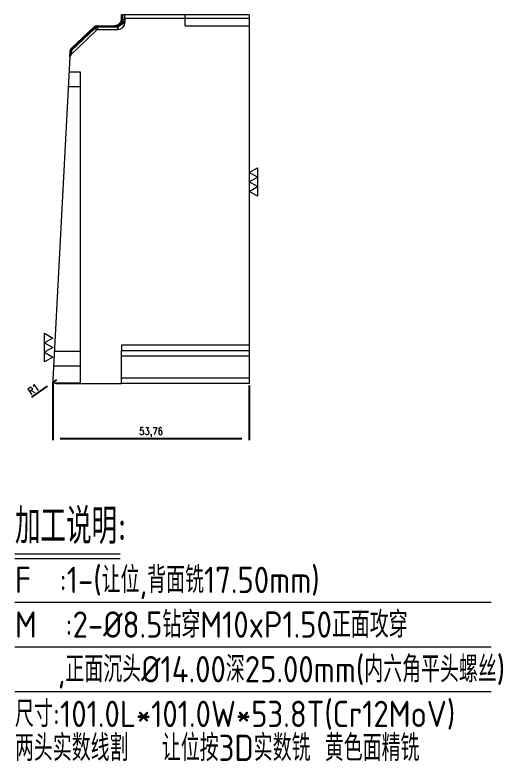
# Model space of a CAD drawing. Header units: millimetres. Extents: x 124212 to 124635, y 643 to 923.
# Drawn here: x 124501.8 to 124635.4, y 693.1 to 897.5 of the extents above; entities that cross this region are included whole.
import ezdxf

# ---------------------------------------------------------------- set-up
doc = ezdxf.new("R2010")
doc.units = ezdxf.units.MM
doc.linetypes.add('DASHED', pattern=[0])
for name, color, linetype in [('DIE_P', 2, 'Continuous'), ('DIM', 4, 'Continuous'), ('PRESS', 3, 'Continuous'), ('TEXT', 4, 'Continuous')]:
    doc.layers.add(name, color=color, linetype=linetype)
doc.styles.add('gbenor', font='gbenor.shx', dxfattribs={"bigfont": 'gbcbig.shx'})
doc.styles.get("Standard").update_dxf_attribs({"font": 'txt.shx', "width": 0.85, "bigfont": 'ctxt.shx'})
doc.dimstyles.new('T-2-WX', dxfattribs={"dimtxt": 2, "dimasz": 2, "dimexe": 0.5, "dimexo": 0.5, "dimgap": 0.5, "dimtad": 1, "dimtxsty": 'Standard', "dimblk": 'OPEN30', "dimcen": 0, "dimazin": 3, "dimtfac": 1, "dimtmove": 0, "dimatfit": 3, "dimldrblk": 'OPEN30', "dimlwd": -1, "dimlwe": -1})

# ---------------------------------------------------------------- blocks, each defined once
blk = doc.blocks.new('*u7580')
at = {"layer": 'DIE_P', "color": 2, "linetype": 'Continuous', "lineweight": 13}
for p, q in [((4.31, 59.79), (4.02, 59.79)), ((4.02, 58.79), (4.02, 59.79)), ((5.02, 59.79), (4.31, 59.79)), ((5.02, 58.79), (5.02, 59.79)), ((5.02, 58.79), (5.02, 57.79)), ((-2.74, 55.57), (-9.85, 48.82)), ((-9.76, 50.56), (-3.43, 56.57)), ((-2.88, 56.79), (2.02, 56.79)), ((-2.19, 55.79), (3.02, 55.79)), ((2.03, 56.79), (2.03, 56.79)), ((-10.1, 48.28), (-10.02, 49.73)), ((-10.02, 49.73), (-10.01, 50.02)), ((-10.1, 48.28), (-14.74, -40.16))]:
    blk.add_line(p, q, dxfattribs=at)
at = {"layer": 'DIE_P', "color": 155, "linetype": 'DASHED', "lineweight": 13}
for p, q in [((4.31, 59.79), (4.31, 57.79)), ((4.31, 58.52), (4.31, 59.79)), ((4.31, 59.79), (4.31, 58.52)), ((5.02, 57.79), (4.33, 57.79)), ((39.02, 58.79), (5.02, 58.79)), ((-3.13, 56.18), (-9.58, 50.06)), ((-9.56, 50.35), (-3.23, 56.36)), ((-3.43, 56.57), (-3.23, 56.36)), ((-2.88, 56.5), (-2.88, 56.79)), ((3.02, 56.5), (-2.88, 56.5)), ((-2.74, 55.57), (-2.74, 55.57)), ((3.02, 56.48), (3.02, 55.79)), ((-9.85, 48.82), (-9.58, 50.06)), ((-9.76, 50.56), (-9.56, 50.35)), ((-9.58, 50.06), (-9.56, 50.35)), ((-7.18, 44.11), (-10.32, 44.11)), ((-7.18, 40.11), (-10.53, 40.11)), ((-7.18, 40.11), (-10.53, 40.11)), ((-7.18, -32.46), (-14.33, -32.46)), ((-7.18, -32.46), (-14.33, -32.46)), ((39.02, -30.71), (4.02, -30.71)), ((39.02, -33.71), (4.02, -33.71)), ((39.02, -39.71), (4.02, -39.71)), ((-7.18, -41.08), (-14.23, -41.08)), ((-7.18, -41.08), (-14.23, -41.08))]:
    blk.add_line(p, q, dxfattribs=at)
at = {"layer": 'DIE_P', "color": 155, "linetype": 'Continuous', "lineweight": 13}
for p, q in [((4.31, 57.79), (4.31, 59.79)), ((5.02, 57.79), (4.33, 57.79)), ((39.02, 58.79), (5.02, 58.79)), ((-9.58, 50.06), (-3.13, 56.18)), ((-3.23, 56.36), (-9.56, 50.35)), ((-3.23, 56.36), (-3.43, 56.57)), ((-2.88, 56.79), (-2.88, 56.5)), ((-2.88, 56.5), (3.02, 56.5)), ((-2.74, 55.57), (-2.74, 55.57)), ((3.02, 55.79), (3.02, 56.48)), ((-9.58, 50.06), (-9.85, 48.82)), ((-9.76, 50.56), (-9.56, 50.35)), ((-9.56, 50.35), (-9.58, 50.06)), ((39.02, -30.71), (4.02, -30.71)), ((39.02, -33.71), (4.02, -33.71)), ((39.02, -39.71), (4.02, -39.71))]:
    blk.add_line(p, q, dxfattribs=at)
at = {"layer": 'DIE_P', "color": 11, "linetype": 'Continuous', "lineweight": 13}
for p, q in [((39.02, 59.79), (5.02, 59.79)), ((39.02, 59.79), (39.02, 58.79)), ((39.02, 58.79), (39.02, -30.71)), ((4.02, -30.71), (4.02, -32.21)), ((39.02, -32.21), (4.02, -32.21)), ((4.02, -33.71), (4.02, -32.21)), ((39.02, -30.71), (39.02, -32.21)), ((39.02, -32.21), (39.02, -33.71)), ((4.02, -39.71), (4.02, -33.71)), ((39.02, -33.71), (39.02, -39.71)), ((4.02, -41.21), (4.02, -39.71)), ((39.02, -39.71), (39.02, -41.21)), ((-13.74, -41.21), (4.02, -41.21)), ((39.02, -41.21), (4.02, -41.21))]:
    blk.add_line(p, q, dxfattribs=at)
at = {"layer": 'DIE_P', "color": 11, "linetype": 'DASHED', "lineweight": 13}
for q in [(21.52, 59.79), (39.02, 56.79)]:
    blk.add_line((21.52, 56.79), q, dxfattribs=at)
at = {"layer": 'DIE_P', "color": 2, "linetype": 'DASHED', "lineweight": 13}
for p, q in [((-2.19, 55.79), (-2.19, 55.79)), ((2.92, 56.54), (2.92, 56.54)), ((3.03, 56.79), (3.02, 56.79))]:
    blk.add_line(p, q, dxfattribs=at)
at = {"layer": 'DIE_P', "color": 31, "linetype": 'DASHED', "lineweight": 13}
for p, q in [((-7.18, 44.11), (-10.32, 44.11)), ((-10.32, 44.11), (-10.32, 44.11)), ((-7.18, 40.11), (-7.18, 44.11)), ((-7.18, -32.46), (-7.18, 40.11)), ((-7.18, -36.46), (-7.18, -32.46)), ((-14.54, -36.46), (-14.54, -36.46)), ((-7.18, -36.46), (-14.54, -36.46)), ((-7.18, -41.08), (-7.18, -36.46)), ((-7.18, -41.21), (-7.18, -41.08))]:
    blk.add_line(p, q, dxfattribs=at)
at = {"layer": 'DIE_P', "color": 2, "linetype": 'DASHED', "lineweight": 13}
blk.add_arc((3.02, 58.79), 2, 270, 360, dxfattribs=at)
at = {"layer": 'DIE_P', "color": 2, "linetype": 'Continuous', "lineweight": 13}
for centre, radius, start, end in [((3.02, 57.79), 2, 270, 0), ((-2.88, 55.99), 0.8, 90, 133.5), ((-2.19, 54.99), 0.8, 90, 133.5), ((-9.21, 49.98), 0.8, 133.5, 177), ((-9.3, 48.24), 0.8, 133.5, 177)]:
    blk.add_arc(centre, radius, start, end, dxfattribs=at)
at = {"layer": 'DIE_P', "color": 11, "linetype": 'Continuous', "lineweight": 13}
blk.add_arc((-13.74, -40.21), 1, 177, 270, dxfattribs=at)
at = {"layer": 'DIE_P', "color": 155, "linetype": 'DASHED', "lineweight": 13}
for centre, major_axis, ratio, start_param, end_param in [((3.02, 57.79), (1.41, 1.41), 0.528042, 4.240414, 5.184364), ((3.02, 58.79), (2, 0), 0.173648, 5.410611, 6.283185), ((3.02, 58.79), (2, 0), 0.173648, 5.410611, 6.283185), ((-2.88, 55.99), (-0.743, -0.297), 0.614755, 4.471719, 4.952748), ((2.38, 58.16), (-5.63, -1.73), 0.39068, 0.032053, 0.121519), ((-2.78, 55.8), (-0.66, -0.452), 0.638034, 4.300097, 4.813895), ((2.73, 57.79), (-5.67, -1.14), 0.290362, 0.093225, 0.182693), ((-2.19, 54.99), (0, -0.8), 0.996138, 3.141593, 3.902743), ((-9.23, 49.69), (-0.799, 0.042), 0.500161, 5.197449, 6.283185), ((-9.21, 49.98), (-0.799, 0.042), 0.500161, 5.197449, 6.283185)]:
    blk.add_ellipse(centre, major_axis=major_axis, ratio=ratio, start_param=start_param, end_param=end_param, dxfattribs=at)
at = {"layer": 'DIE_P', "color": 155, "linetype": 'Continuous', "lineweight": 13}
for centre, major_axis, ratio, start_param, end_param in [((3.02, 57.79), (-1.41, -1.41), 0.528042, 1.098822, 2.042771), ((-2.88, 55.99), (0.743, 0.297), 0.614755, 1.330126, 1.811156), ((2.38, 58.16), (-5.63, -1.73), 0.390684, 0.032054, 0.121521), ((-2.78, 55.8), (0.66, 0.452), 0.638034, 1.158504, 1.672302), ((2.73, 57.79), (-5.67, -1.14), 0.290358, 0.093224, 0.18269), ((-2.19, 54.99), (0, 0.8), 0.996138, 0, 0.76115), ((-9.23, 49.69), (0.799, -0.042), 0.500161, 2.055857, 3.141593), ((-9.21, 49.98), (0.799, -0.042), 0.500161, 2.055857, 3.141593)]:
    blk.add_ellipse(centre, major_axis=major_axis, ratio=ratio, start_param=start_param, end_param=end_param, dxfattribs=at)
at = {"layer": 'DIE_P', "color": 2, "linetype": 'Continuous', "lineweight": 13}
for points, knots in [([(4.02, 58.79), (4.02, 58.72), (4.02, 58.66), (4.01, 58.53), (4, 58.47), (3.97, 58.35), (3.96, 58.29), (3.92, 58.17), (3.9, 58.11), (3.86, 57.99), (3.83, 57.93), (3.77, 57.82), (3.74, 57.76), (3.66, 57.64), (3.62, 57.59), (3.54, 57.48), (3.49, 57.42), (3.39, 57.32), (3.33, 57.27), (3.22, 57.19), (3.17, 57.15), (3.05, 57.07), (2.99, 57.04), (2.88, 56.98), (2.82, 56.95), (2.7, 56.91), (2.64, 56.89), (2.52, 56.85), (2.46, 56.84), (2.34, 56.81), (2.28, 56.8), (2.15, 56.79), (2.09, 56.79), (2.02, 56.79)], [0, 0, 0, 0, 0.0625, 0.0625, 0.125, 0.125, 0.1875, 0.1875, 0.25, 0.25, 0.3125, 0.3125, 0.375, 0.375, 0.4375, 0.4375, 0.5, 0.5, 0.5625, 0.5625, 0.625, 0.625, 0.6875, 0.6875, 0.75, 0.75, 0.8125, 0.8125, 0.875, 0.875, 0.9375, 0.9375, 1, 1, 1, 1]), ([(4.28, 57.88), (4.28, 57.88), (4.27, 57.87), (4.26, 57.86), (4.25, 57.83), (4.21, 57.77), (4.17, 57.69), (4.1, 57.6), (4.03, 57.49), (3.94, 57.38), (3.85, 57.28), (3.77, 57.19), (3.71, 57.13), (3.67, 57.08), (3.63, 57.05), (3.6, 57.02), (3.57, 56.99), (3.53, 56.96), (3.5, 56.93), (3.46, 56.9), (3.43, 56.87), (3.39, 56.84), (3.36, 56.81), (3.32, 56.79), (3.29, 56.76), (3.25, 56.73), (3.22, 56.71), (3.18, 56.68), (3.14, 56.66), (3.11, 56.64), (3.07, 56.61), (3.04, 56.59), (3, 56.57), (2.96, 56.55), (2.94, 56.54), (2.93, 56.53)], [0, 0, 0, 0, 0.003927, 0.011725, 0.027285, 0.058287, 0.119973, 0.168145, 0.243299, 0.320595, 0.388836, 0.44802, 0.498145, 0.520957, 0.543768, 0.566579, 0.58939, 0.612201, 0.635013, 0.657824, 0.680635, 0.703446, 0.726258, 0.749069, 0.771881, 0.794692, 0.817504, 0.840316, 0.863127, 0.885939, 0.908751, 0.931563, 0.954375, 0.977188, 1, 1, 1, 1]), ([(4.02, 58.79), (4.02, 58.79), (4.02, 58.79), (4.02, 58.79), (4.02, 58.79), (4.02, 58.79), (4.02, 58.78), (4.02, 58.78), (4.02, 58.78), (4.02, 58.78), (4.03, 58.78), (4.03, 58.78), (4.03, 58.77), (4.03, 58.77), (4.03, 58.77), (4.03, 58.77), (4.03, 58.76), (4.03, 58.76), (4.03, 58.75), (4.03, 58.75), (4.03, 58.75), (4.03, 58.74), (4.04, 58.74), (4.04, 58.73), (4.04, 58.73), (4.04, 58.72), (4.04, 58.72), (4.04, 58.71), (4.04, 58.71), (4.05, 58.7), (4.05, 58.69), (4.05, 58.69), (4.05, 58.68), (4.05, 58.67), (4.06, 58.67), (4.06, 58.66), (4.06, 58.65), (4.06, 58.64), (4.07, 58.63), (4.07, 58.62), (4.07, 58.61), (4.08, 58.6), (4.08, 58.59), (4.09, 58.57), (4.09, 58.55), (4.1, 58.53), (4.1, 58.5), (4.11, 58.48), (4.11, 58.46), (4.12, 58.44), (4.12, 58.43), (4.13, 58.41), (4.13, 58.4), (4.14, 58.38), (4.14, 58.37), (4.14, 58.36), (4.15, 58.36), (4.15, 58.35), (4.15, 58.34), (4.16, 58.33), (4.16, 58.31), (4.17, 58.29), (4.17, 58.28), (4.18, 58.26), (4.18, 58.24), (4.19, 58.22), (4.2, 58.2), (4.2, 58.18), (4.21, 58.16), (4.21, 58.14), (4.22, 58.12), (4.22, 58.1), (4.23, 58.08), (4.23, 58.06), (4.24, 58.04), (4.24, 58.02), (4.25, 58), (4.25, 57.99), (4.25, 57.97), (4.26, 57.96), (4.26, 57.94), (4.27, 57.93), (4.27, 57.92), (4.27, 57.91), (4.28, 57.89), (4.28, 57.89), (4.28, 57.89)], [0, 0, 0, 0, 0.005377, 0.010803, 0.016286, 0.021831, 0.027444, 0.033133, 0.038902, 0.044756, 0.050703, 0.056745, 0.062888, 0.069137, 0.075496, 0.081969, 0.08856, 0.095273, 0.102111, 0.109077, 0.116175, 0.123407, 0.130777, 0.138287, 0.145939, 0.153736, 0.161681, 0.169774, 0.178019, 0.186416, 0.194969, 0.203678, 0.212545, 0.221572, 0.23076, 0.240111, 0.249625, 0.259305, 0.26915, 0.279163, 0.292279, 0.307021, 0.323417, 0.341487, 0.361245, 0.382702, 0.405868, 0.430749, 0.450059, 0.468033, 0.48467, 0.49997, 0.513933, 0.52656, 0.537852, 0.547808, 0.556429, 0.563718, 0.569676, 0.585474, 0.601627, 0.618147, 0.635045, 0.652333, 0.670021, 0.688117, 0.706632, 0.725573, 0.744947, 0.764763, 0.785026, 0.805743, 0.824452, 0.842414, 0.85963, 0.876101, 0.891827, 0.906809, 0.921047, 0.934542, 0.947297, 0.959311, 0.970586, 0.981124, 0.990928, 1, 1, 1, 1]), ([(4.27, 57.88), (4.27, 57.87), (4.27, 57.87), (4.27, 57.85), (4.27, 57.85), (4.27, 57.83), (4.27, 57.82), (4.28, 57.81), (4.28, 57.8), (4.28, 57.79), (4.28, 57.78), (4.29, 57.78), (4.29, 57.77), (4.29, 57.77), (4.3, 57.77), (4.3, 57.76), (4.3, 57.76), (4.31, 57.76), (4.31, 57.77), (4.32, 57.77), (4.32, 57.78), (4.32, 57.78), (4.32, 57.79), (4.32, 57.79)], [0, 0, 0, 0, 0.125, 0.125, 0.25, 0.25, 0.375, 0.375, 0.5, 0.5, 0.625, 0.625, 0.6875, 0.6875, 0.75, 0.75, 0.8125, 0.8125, 0.875, 0.875, 0.9375, 0.9375, 1, 1, 1, 1]), ([(2.92, 56.53), (2.91, 56.53), (2.89, 56.54), (2.86, 56.55), (2.83, 56.55), (2.81, 56.56), (2.78, 56.57), (2.75, 56.58), (2.73, 56.58), (2.7, 56.59), (2.67, 56.6), (2.65, 56.6), (2.63, 56.61), (2.61, 56.62), (2.58, 56.62), (2.56, 56.63), (2.54, 56.64), (2.52, 56.64), (2.5, 56.65), (2.49, 56.65), (2.46, 56.66), (2.43, 56.67), (2.4, 56.68), (2.37, 56.69), (2.34, 56.7), (2.32, 56.71), (2.29, 56.71), (2.27, 56.72), (2.25, 56.72), (2.24, 56.73), (2.22, 56.73), (2.21, 56.73), (2.2, 56.74), (2.19, 56.74), (2.18, 56.74), (2.18, 56.74), (2.17, 56.75), (2.16, 56.75), (2.15, 56.75), (2.14, 56.75), (2.13, 56.75), (2.13, 56.76), (2.12, 56.76), (2.11, 56.76), (2.11, 56.76), (2.1, 56.76), (2.09, 56.77), (2.09, 56.77), (2.08, 56.77), (2.08, 56.77), (2.07, 56.77), (2.07, 56.77), (2.06, 56.78), (2.06, 56.78), (2.05, 56.78), (2.05, 56.78), (2.05, 56.78), (2.04, 56.78), (2.04, 56.78), (2.04, 56.78), (2.03, 56.78), (2.03, 56.78), (2.03, 56.79), (2.03, 56.79), (2.03, 56.79), (2.03, 56.79), (2.02, 56.79), (2.02, 56.79), (2.02, 56.79), (2.02, 56.79), (2.02, 56.79)], [0, 0, 0, 0, 0.027854, 0.05511, 0.081769, 0.107832, 0.133303, 0.158182, 0.182472, 0.206175, 0.229295, 0.251833, 0.273792, 0.295177, 0.315989, 0.336234, 0.355915, 0.375036, 0.393603, 0.411621, 0.429095, 0.464024, 0.49676, 0.527303, 0.555654, 0.581812, 0.605778, 0.627551, 0.647132, 0.664522, 0.67972, 0.692728, 0.703546, 0.712176, 0.718622, 0.728624, 0.738467, 0.748153, 0.757685, 0.767065, 0.776298, 0.785386, 0.794333, 0.803142, 0.811818, 0.820363, 0.828783, 0.837081, 0.845262, 0.85333, 0.861291, 0.86915, 0.876911, 0.884581, 0.892165, 0.899669, 0.907099, 0.914461, 0.921762, 0.929008, 0.936207, 0.943364, 0.950487, 0.957584, 0.96466, 0.971724, 0.978783, 0.985843, 0.992913, 1, 1, 1, 1]), ([(3.02, 56.49), (3.02, 56.49), (3.03, 56.49), (3.04, 56.49), (3.04, 56.5), (3.04, 56.5), (3.05, 56.5), (3.05, 56.51), (3.05, 56.51), (3.05, 56.51), (3.05, 56.51), (3.04, 56.52), (3.04, 56.52), (3.04, 56.52), (3.03, 56.52), (3.02, 56.53), (3.02, 56.53), (3, 56.53), (3, 56.54), (2.98, 56.54), (2.97, 56.54), (2.96, 56.54), (2.95, 56.54), (2.94, 56.54), (2.94, 56.54), (2.93, 56.54), (2.93, 56.54), (2.92, 56.54)], [0, 0, 0, 0, 0.0625, 0.0625, 0.125, 0.125, 0.1875, 0.1875, 0.21875, 0.21875, 0.25, 0.25, 0.3125, 0.3125, 0.375, 0.375, 0.5, 0.5, 0.625, 0.625, 0.75, 0.75, 0.875, 0.875, 0.9375, 0.9375, 1, 1, 1, 1])]:
    blk.add_open_spline(points, degree=3, knots=knots, dxfattribs=at)
at = {"layer": 'DIE_P', "color": 155, "linetype": 'DASHED', "lineweight": 13}
for points, knots in [([(4.31, 58.52), (4.3, 58.41), (4.28, 58.3), (4.24, 58.08), (4.21, 57.97), (4.14, 57.76), (4.09, 57.65), (3.99, 57.46), (3.94, 57.36), (3.82, 57.2), (3.75, 57.13), (3.61, 57), (3.54, 56.95), (3.39, 56.87), (3.32, 56.84), (3.17, 56.8), (3.1, 56.79), (3.03, 56.79)], [0, 0, 0, 0, 0.125406, 0.125406, 0.250811, 0.250811, 0.376217, 0.376217, 0.501622, 0.501622, 0.627028, 0.627028, 0.752434, 0.752434, 0.877839, 0.877839, 1, 1, 1, 1]), ([(4.31, 58.52), (4.3, 58.41), (4.28, 58.3), (4.24, 58.08), (4.21, 57.97), (4.14, 57.76), (4.09, 57.65), (3.99, 57.46), (3.94, 57.36), (3.82, 57.2), (3.75, 57.13), (3.61, 57), (3.54, 56.95), (3.39, 56.87), (3.32, 56.84), (3.17, 56.8), (3.1, 56.79), (3.03, 56.79)], [0, 0, 0, 0, 0.125406, 0.125406, 0.250811, 0.250811, 0.376217, 0.376217, 0.501622, 0.501622, 0.627028, 0.627028, 0.752434, 0.752434, 0.877839, 0.877839, 1, 1, 1, 1]), ([(4.02, 58.79), (4.02, 58.78), (4.02, 58.78), (4.02, 58.77), (4.02, 58.76), (4.03, 58.76), (4.03, 58.75), (4.03, 58.74), (4.03, 58.73), (4.03, 58.73), (4.04, 58.72), (4.04, 58.71), (4.04, 58.71), (4.05, 58.7), (4.05, 58.69), (4.06, 58.69), (4.06, 58.68), (4.07, 58.67), (4.07, 58.67), (4.08, 58.66), (4.08, 58.65), (4.09, 58.65), (4.1, 58.64), (4.1, 58.64), (4.11, 58.63), (4.12, 58.62), (4.12, 58.62), (4.13, 58.61), (4.14, 58.61), (4.15, 58.6), (4.16, 58.6), (4.16, 58.59), (4.17, 58.59), (4.18, 58.58), (4.19, 58.58), (4.2, 58.57), (4.21, 58.57), (4.22, 58.56), (4.22, 58.56), (4.23, 58.55), (4.24, 58.55), (4.25, 58.55), (4.26, 58.54), (4.27, 58.54), (4.28, 58.53), (4.29, 58.53), (4.3, 58.53), (4.31, 58.52), (4.31, 58.52)], [0, 0, 0, 0, 0.026328, 0.052449, 0.078362, 0.104069, 0.129568, 0.154861, 0.179948, 0.204828, 0.229503, 0.253971, 0.278234, 0.302292, 0.326144, 0.349791, 0.373234, 0.396472, 0.419505, 0.442335, 0.464961, 0.487383, 0.509603, 0.531619, 0.553432, 0.575043, 0.596453, 0.61766, 0.638666, 0.65947, 0.680074, 0.700478, 0.720681, 0.740685, 0.760489, 0.780094, 0.799501, 0.81871, 0.837721, 0.856534, 0.875151, 0.893572, 0.911796, 0.929826, 0.94766, 0.9653, 0.982747, 1, 1, 1, 1]), ([(4.31, 58.52), (4.31, 58.52), (4.3, 58.52), (4.29, 58.53), (4.29, 58.53), (4.28, 58.53), (4.27, 58.54), (4.26, 58.54), (4.26, 58.54), (4.25, 58.55), (4.24, 58.55), (4.23, 58.55), (4.23, 58.56), (4.22, 58.56), (4.21, 58.56), (4.21, 58.57), (4.2, 58.57), (4.19, 58.58), (4.18, 58.58), (4.18, 58.58), (4.17, 58.59), (4.16, 58.59), (4.16, 58.6), (4.15, 58.6), (4.15, 58.6), (4.14, 58.61), (4.13, 58.61), (4.13, 58.62), (4.12, 58.62), (4.12, 58.63), (4.11, 58.63), (4.11, 58.63), (4.1, 58.64), (4.09, 58.64), (4.09, 58.65), (4.09, 58.65), (4.08, 58.66), (4.08, 58.66), (4.07, 58.67), (4.07, 58.67), (4.06, 58.68), (4.06, 58.68), (4.06, 58.69), (4.05, 58.69), (4.05, 58.7), (4.05, 58.7), (4.04, 58.71), (4.04, 58.72), (4.04, 58.72), (4.03, 58.73), (4.03, 58.73), (4.03, 58.74), (4.03, 58.74), (4.03, 58.75), (4.03, 58.76), (4.02, 58.76), (4.02, 58.77), (4.02, 58.77), (4.02, 58.78), (4.02, 58.79), (4.02, 58.79)], [0, 0, 0, 0, 0.013668, 0.027457, 0.041368, 0.055401, 0.069556, 0.083834, 0.098234, 0.112758, 0.127405, 0.142175, 0.15707, 0.172088, 0.18723, 0.202497, 0.217889, 0.233405, 0.249047, 0.264814, 0.280706, 0.296724, 0.312867, 0.329137, 0.345533, 0.362055, 0.378704, 0.395479, 0.412382, 0.429411, 0.446567, 0.463851, 0.481262, 0.498801, 0.516468, 0.534262, 0.552185, 0.570235, 0.588414, 0.606721, 0.625157, 0.643721, 0.662414, 0.681236, 0.700187, 0.719267, 0.738477, 0.757815, 0.777283, 0.796881, 0.816608, 0.836465, 0.856451, 0.876568, 0.896814, 0.917191, 0.937698, 0.958335, 0.979102, 1, 1, 1, 1]), ([(-3.13, 56.18), (-3.12, 56.15), (-3.11, 56.13), (-3.08, 56.09), (-3.07, 56.06), (-3.03, 56), (-3.01, 55.96), (-2.97, 55.89), (-2.95, 55.85), (-2.91, 55.79), (-2.9, 55.76), (-2.87, 55.7), (-2.85, 55.68), (-2.82, 55.64), (-2.81, 55.62), (-2.79, 55.59), (-2.78, 55.58), (-2.76, 55.57), (-2.76, 55.57), (-2.75, 55.57), (-2.75, 55.57), (-2.74, 55.57)], [0, 0, 0, 0, 0.0625, 0.0625, 0.125, 0.125, 0.25, 0.25, 0.375, 0.375, 0.5, 0.5, 0.625, 0.625, 0.75, 0.75, 0.875, 0.875, 0.9375, 0.9375, 1, 1, 1, 1]), ([(-2.19, 55.79), (-2.2, 55.79), (-2.2, 55.79), (-2.21, 55.79), (-2.22, 55.79), (-2.24, 55.81), (-2.25, 55.82), (-2.29, 55.84), (-2.31, 55.86), (-2.34, 55.89), (-2.35, 55.91), (-2.37, 55.93), (-2.38, 55.94), (-2.39, 55.95), (-2.42, 55.98), (-2.45, 56.01), (-2.5, 56.07), (-2.53, 56.1), (-2.6, 56.17), (-2.63, 56.21), (-2.68, 56.27), (-2.7, 56.29), (-2.74, 56.33), (-2.76, 56.35), (-2.78, 56.37)], [0, 0, 0, 0, 0.0625, 0.0625, 0.125, 0.125, 0.25, 0.25, 0.375, 0.375, 0.4375, 0.46875, 0.46875, 0.5, 0.5, 0.625, 0.625, 0.75, 0.75, 0.875, 0.875, 0.9375, 0.9375, 1, 1, 1, 1])]:
    blk.add_open_spline(points, degree=3, knots=knots, dxfattribs=at)
at = {"layer": 'DIE_P', "color": 2, "linetype": 'DASHED', "lineweight": 13}
for points, degree in [([(4.02, 58.78), (4.02, 58.77), (4.02, 58.76), (4.02, 58.75)], 3), ([(2.02, 56.79), (2.02, 56.79), (2.55, 56.79), (3.02, 56.79)], 2)]:
    blk.add_open_spline(points, degree=degree, dxfattribs=at)
at = {"layer": 'DIE_P', "color": 155, "linetype": 'Continuous', "lineweight": 13}
for points, knots in [([(-2.74, 55.57), (-2.75, 55.57), (-2.75, 55.57), (-2.76, 55.57), (-2.76, 55.57), (-2.78, 55.58), (-2.79, 55.59), (-2.81, 55.62), (-2.82, 55.64), (-2.85, 55.68), (-2.87, 55.7), (-2.9, 55.76), (-2.91, 55.79), (-2.95, 55.85), (-2.97, 55.89), (-3.01, 55.96), (-3.03, 56), (-3.07, 56.06), (-3.08, 56.09), (-3.11, 56.13), (-3.12, 56.15), (-3.13, 56.18)], [0, 0, 0, 0, 0.0625, 0.0625, 0.125, 0.125, 0.25, 0.25, 0.375, 0.375, 0.5, 0.5, 0.625, 0.625, 0.75, 0.75, 0.875, 0.875, 0.9375, 0.9375, 1, 1, 1, 1]), ([(-2.78, 56.37), (-2.76, 56.35), (-2.74, 56.33), (-2.7, 56.29), (-2.68, 56.27), (-2.63, 56.21), (-2.6, 56.17), (-2.53, 56.1), (-2.5, 56.07), (-2.45, 56.01), (-2.42, 55.98), (-2.39, 55.95), (-2.38, 55.94), (-2.37, 55.93), (-2.35, 55.91), (-2.34, 55.89), (-2.31, 55.86), (-2.29, 55.84), (-2.25, 55.82), (-2.24, 55.81), (-2.22, 55.79), (-2.21, 55.79), (-2.2, 55.79), (-2.2, 55.79), (-2.19, 55.79)], [0, 0, 0, 0, 0.0625, 0.0625, 0.125, 0.125, 0.25, 0.25, 0.375, 0.375, 0.5, 0.5, 0.53125, 0.53125, 0.5625, 0.625, 0.625, 0.75, 0.75, 0.875, 0.875, 0.9375, 0.9375, 1, 1, 1, 1])]:
    blk.add_open_spline(points, degree=3, knots=knots, dxfattribs=at)
at = {"layer": 'DIE_P', "color": 2, "linetype": 'DASHED', "lineweight": 13}
blk.add_open_spline([(3.04, 56.52), (3.04, 56.52), (3.04, 56.51), (3.05, 56.51), (3.05, 56.51), (3.05, 56.5), (3.05, 56.5), (3.04, 56.5), (3.04, 56.5), (3.04, 56.5), (3.04, 56.49), (3.03, 56.49), (3.02, 56.49), (3.02, 56.49)], degree=3, knots=[0, 0, 0, 0, 0.163392, 0.163392, 0.372544, 0.372544, 0.47712, 0.47712, 0.581696, 0.581696, 0.790848, 0.790848, 1, 1, 1, 1], dxfattribs=at)
blk = doc.blocks.new('*D7582')
at = {"layer": 'Defpoints', "color": 0}
for p in [(124512.15, 797.54), (124565.91, 796.54), (124565.91, 781.49)]:
    blk.add_point(p, dxfattribs=at)
at = {"layer": 'DIM', "color": 0}
for p, q in [((124512.15, 797.04), (124512.15, 780.99)), ((124565.91, 796.04), (124565.91, 780.99)), ((124514.15, 781.49), (124563.91, 781.49))]:
    blk.add_line(p, q, dxfattribs=at)
at = {"layer": 'DIM', "color": 0, "lineweight": 5, "insert": (124539.03, 783.18), "char_height": 2, "attachment_point": 5}
blk.add_mtext('53,76', dxfattribs=at)
blk = doc.blocks.new('_Open30')
blk = doc.blocks.new('*D7583')
at = {"layer": 'Defpoints', "color": 0}
for p in [(124513.15, 797.54), (124512.33, 796.97)]:
    blk.add_point(p, dxfattribs=at)
at = {"layer": 'DIM', "color": 0}
for p, q in [((124513.15, 797.54), (124512.33, 796.97)), ((124506.36, 792.82), (124510.69, 795.83))]:
    blk.add_line(p, q, dxfattribs=at)
at = {"layer": 'DIM', "color": 0, "lineweight": 5, "insert": (124506.85, 794.99), "char_height": 2, "attachment_point": 5, "rotation": 34.7608}
blk.add_mtext('R1', dxfattribs=at)

msp = doc.modelspace()

# ---------------------------------------------------------------- linework, layer by layer
at = {"layer": 'TEXT', "color": 3, "lineweight": 5}
for p, q in [((124501.778, 749.843), (124530.545, 749.843)), ((124501.778, 748.583), (124530.545, 748.583))]:
    msp.add_line(p, q, dxfattribs=at)
at = {"layer": 'TEXT', "color": 3, "linetype": 'Continuous', "lineweight": 5}
for p, q in [((124501.778, 736.631), (124632.173, 736.631)), ((124501.778, 724.391), (124632.173, 724.391)), ((124501.778, 712.151), (124632.173, 712.151))]:
    msp.add_line(p, q, dxfattribs=at)
at = {"layer": 'TEXT', "lineweight": 5}
for points in [[(124568.162, 847.886), (124565.912, 849.186), (124568.162, 850.485), (124565.912, 851.784), (124568.162, 853.083), (124565.912, 854.382), (124568.162, 855.681), (124568.162, 847.886)], [(124509.904, 810.297), (124512.154, 808.998), (124509.904, 807.699), (124512.154, 806.4), (124509.904, 805.101), (124512.154, 803.802), (124509.904, 802.503), (124509.904, 810.297)]]:
    msp.add_lwpolyline(points, close=True, dxfattribs=at)

# ---------------------------------------------------------------- block references
at = {"layer": 'PRESS', "color": 4, "lineweight": 5}
msp.add_blockref('*u7580', (124526.889, 837.744), dxfattribs=at)

# ---------------------------------------------------------------- texts
at = {"layer": 'TEXT', "color": 4, "lineweight": 5, "style": 'gbenor'}
for s, height, p in [('加工说明: ', 9.72, (124501.778, 752.615)), ('F  :1-(让位,背面铣17.50mm)', 7.2, (124501.778, 739.151)), ('M  :2-%%c8.5钻穿M10xP1.50正面攻穿', 7.2, (124501.778, 726.911)), ('   ,正面沉头%%C14.00深25.00mm(内六角平头螺丝)', 7.2, (124501.778, 714.671)), ('尺寸:101.0L*101.0W*53.8T(Cr12MoV)', 7.2, (124501.778, 702.431))]:
    msp.add_text(s, height=height, dxfattribs=at).set_placement(p)
at = {"layer": 'TEXT', "color": 1, "lineweight": 5, "style": 'gbenor'}
msp.add_text('两头实数线割', height=7.2, dxfattribs=at).set_placement((124501.778, 693.134))
at = {"layer": 'TEXT', "color": 2, "lineweight": 5, "style": 'gbenor'}
msp.add_text('让位按3D实数铣 黄色面精铣', height=7.2, dxfattribs=at).set_placement((124541.997, 693.134))

# ---------------------------------------------------------------- dimensions: what is measured, and where the dimension line sits
at = {"layer": 'DIM', "color": 52, "lineweight": 5}
dim = msp.add_radius_dim(center=(124513.152, 797.536), mpoint=(124512.331, 796.965), dimstyle='T-2-WX', dxfattribs=at)
dim.commit()
dim.dimension.update_dxf_attribs({"geometry": '*D7583', "text_midpoint": (124506.848, 794.986)})
dim = msp.add_linear_dim(base=(124565.912, 781.493), p1=(124512.152, 797.536), p2=(124565.912, 796.536), dimstyle='T-2-WX', dxfattribs=at)
dim.commit()
dim.dimension.update_dxf_attribs({"geometry": '*D7582', "text_midpoint": (124539.032, 783.183)})

doc.saveas('drawing.dxf')
